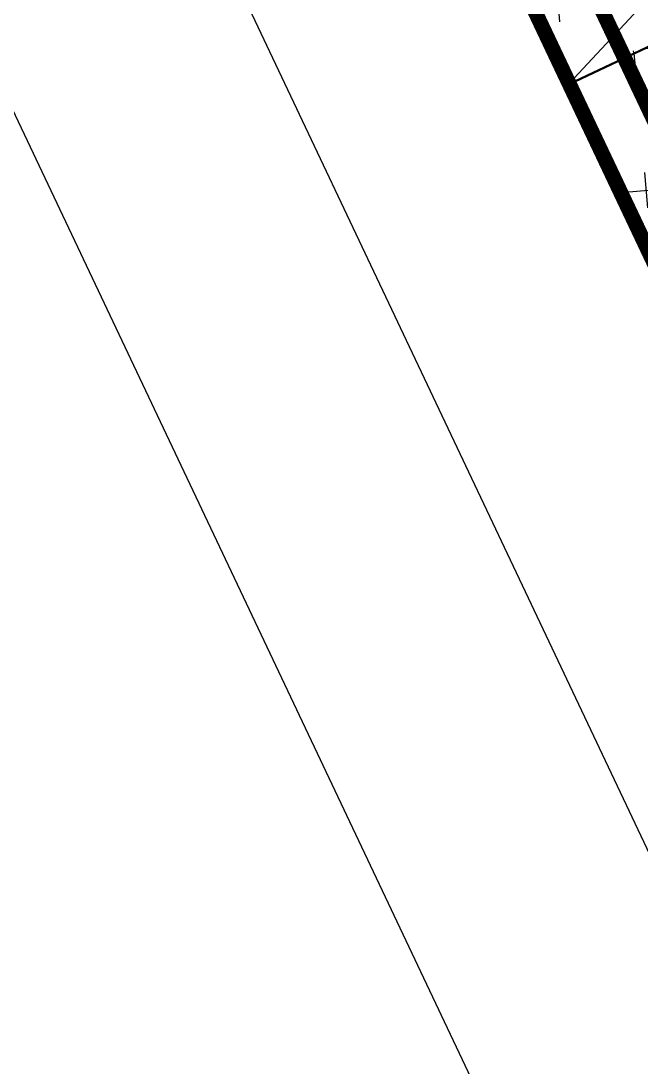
# Model space of a CAD drawing. Extents: x -809667 to 586099, y 3084146 to 3634412.
# Drawn here: x 381286.01 to 381293.24, y 3087197.48 to 3087209.69 of the extents above; entities that cross this region are included whole.
import ezdxf

# ---------------------------------------------------------------- set-up
doc = ezdxf.new("R2010")
doc.units = 0
doc.header["$LTSCALE"] = 0.5
for name, color, linetype in [('WIRE-照明', 1, 'CONTINUOUS'), ('WIRE-通讯', 4, 'CONTINUOUS'), ('文字', 7, 'CONTINUOUS')]:
    doc.layers.add(name, color=color, linetype=linetype)

# ---------------------------------------------------------------- blocks, each defined once
blk = doc.blocks.new('123123')
at = {"layer": '文字'}
h = blk.add_hatch(dxfattribs=at)
h.set_pattern_fill('CROSS', color=8, scale=0.52003, angle=95.0349)
h.set_pattern_definition([(95.035, (382015.3415, 3087261.7768), (-0.894815, 0.74991), [0.41277, -1.23832]), (185.035, (382015.529, 3087262.0005), (-0.74991, -0.894815), [0.41277, -1.23832])])
h.paths.add_polyline_path([(382009.511, 3087261.263), (382014.937, 3087263.827), (382013.912, 3087265.988), (382008.488, 3087263.425)])
h = blk.add_hatch(dxfattribs=at)
h.set_pattern_fill('CROSS', color=8, scale=0.52003, angle=95.0349)
h.set_pattern_definition([(95.035, (382016.3673, 3087259.60705), (-0.894815, 0.74991), [0.41277, -1.23832]), (185.035, (382016.5548, 3087259.83075), (-0.74991, -0.894815), [0.41277, -1.23832])])
h.paths.add_polyline_path([(382010.537, 3087259.093), (382015.963, 3087261.657), (382014.938, 3087263.818), (382009.513, 3087261.256)])
at = {"layer": '文字', "color": 8}
blk.add_line((381991.412, 3087285.477), (382020.345, 3087224.344), dxfattribs=at)
at = {"layer": '文字', "color": 8, "flags": 128}
blk.add_lwpolyline([(382020.266, 3087296.954, 0.393528), (382016.433, 3087298.38), (381998.878, 3087291.078, 0.428399), (381997.318, 3087287.025), (382017.941, 3087243.448, 0.467402), (382031.307, 3087239.974), (382035.123, 3087242.7, 0.348347), (382038.216, 3087253.447), (382020.583, 3087296.322)], format="xyb", dxfattribs=at)
blk.add_lwpolyline([(381991.809, 3087291.651), (382031.761, 3087207.236)], dxfattribs=at)
at = {"layer": '文字', "color": 8}
for points in [[(382009.511, 3087261.263), (382014.937, 3087263.827), (382013.912, 3087265.988), (382008.488, 3087263.425)], [(382010.537, 3087259.093), (382015.963, 3087261.657), (382014.938, 3087263.818), (382009.513, 3087261.256)]]:
    blk.add_lwpolyline(points, close=True, dxfattribs=at)
at = {"layer": '文字', "color": 8, "flags": 128}
for points in [[(382009.515, 3087261.252), (382014.938, 3087263.819), (382013.912, 3087265.988), (382008.489, 3087263.421)], [(382010.542, 3087259.083), (382015.965, 3087261.649), (382014.938, 3087263.819), (382009.515, 3087261.252)]]:
    blk.add_lwpolyline(points, close=True, dxfattribs=at)
at = {"layer": '文字', "color": 8}
blk.add_lwpolyline([(382009.511, 3087261.263), (382013.913, 3087265.988)], dxfattribs=at)

msp = doc.modelspace()

# ---------------------------------------------------------------- linework, layer by layer
at = {"layer": 'WIRE-照明', "linetype": 'Continuous', "const_width": 0.175}
msp.add_lwpolyline([(381292.203, 3087211.043), (381298.465, 3087197.813)], dxfattribs=at)
at = {"layer": 'WIRE-通讯', "linetype": 'Continuous', "const_width": 0.175}
msp.add_lwpolyline([(381289.276, 3087215.564), (381302.664, 3087187.276)], dxfattribs=at)

# ---------------------------------------------------------------- block references
at = {"layer": '文字'}
msp.add_blockref('123123', (-717.11, -52.3), dxfattribs=at)

doc.saveas('drawing.dxf')
